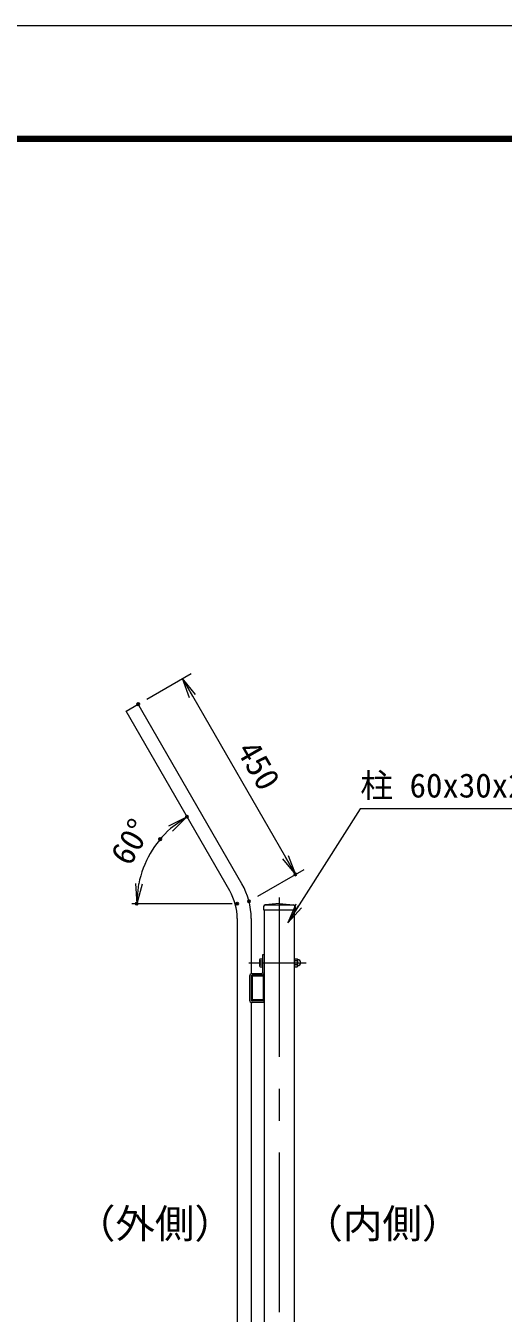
# Model space of a CAD drawing. Units: millimetres, scale not verified. Extents: x -4200 to 4200, y -2970 to 2970.
# Drawn here: x -276 to 675, y 407 to 2970 of the extents above; entities that cross this region are included whole.
import ezdxf
from ezdxf.enums import TextEntityAlignment as Align

# ---------------------------------------------------------------- set-up
doc = ezdxf.new("R2010")
doc.units = ezdxf.units.MM
doc.header["$LTSCALE"] = 10
doc.header["$PDMODE"] = 32
doc.header["$PDSIZE"] = 5
doc.linetypes.add('USER1', pattern=[50.8, 31.75, -6.35, 6.35, -6.35])
for name, color, linetype, lineweight in [('0-0_D-BMK', 2, 'USER1', 13), ('0-4_D-STR3', 3, 'Continuous', 13), ('0-5_D-STR1', 1, 'Continuous', 18), ('0-6_D-STR-DIM', 7, 'Continuous', 13), ('0-7_0', 7, 'Continuous', 18), ('0-9_D-TTL-TXT', 7, 'Continuous', 18), ('0-A_D-STR-TXT', 7, 'Continuous', 13), ('0-B_D-TTL', 7, 'Continuous', 18)]:
    doc.layers.add(name, color=color, linetype=linetype, lineweight=lineweight)
doc.layers.add('0-8_Defpoints', color=253, linetype='Continuous')
doc.styles.add('ＭＳ ゴシック', font='')
doc.styles.get('ＭＳ ゴシック').set_extended_font_data('MS Gothic')

# ---------------------------------------------------------------- blocks, each defined once
blk = doc.blocks.new('_Open')
at = {"layer": '0-7_0'}
blk.add_line((-10, 1.667), (0, 0), dxfattribs=at)
blk.add_lwpolyline([(-10, -1.667), (0, 0), (-10, 0)], dxfattribs=at)

msp = doc.modelspace()

# ---------------------------------------------------------------- linework, layer by layer
at = {"layer": '0-0_D-BMK'}
for p, q in [((229.17, 1235.01), (229.17, -864.99)), ((168.58, 1105.01), (282.61, 1105.01))]:
    msp.add_line(p, q, dxfattribs=at)
at = {"layer": '0-4_D-STR3'}
for p, q in [((189.97, 1111.24), (189.97, 1098.89)), ((190.97, 1113.11), (195.47, 1113.11)), ((190.97, 1109.06), (195.47, 1109.06)), ((195.47, 1121.01), (195.47, 1084.81)), ((198.67, 1121.01), (195.47, 1121.01)), ((195.47, 1113.11), (195.47, 1096.91)), ((198.67, 1121.01), (198.67, 1084.81)), ((199.17, 1109.01), (198.67, 1109.01)), ((259.17, 1111.24), (259.17, 1098.89)), ((259.17, 1111.24), (259.17, 1098.89)), ((260.17, 1113.11), (264.67, 1113.11)), ((264.67, 1109.06), (260.17, 1109.06)), ((265.67, 1111.24), (265.67, 1098.89)), ((265.67, 1111.24), (265.67, 1098.89)), ((169.97, 1078.41), (169.97, 1030.61)), ((173.17, 1078.41), (173.17, 1030.61)), ((193.87, 1083.21), (174.77, 1083.21)), ((194.37, 1080.01), (175.27, 1080.01)), ((190.97, 1100.96), (195.47, 1100.96)), ((190.97, 1096.91), (195.47, 1096.91)), ((199.17, 1101.01), (198.67, 1101.01)), ((264.67, 1100.96), (260.17, 1100.96)), ((260.17, 1096.91), (264.67, 1096.91)), ((198.17, 1029.01), (174.77, 1029.01)), ((198.17, 1025.81), (174.77, 1025.81)), ((198.17, 1029.01), (198.17, 1025.81))]:
    msp.add_line(p, q, dxfattribs=at)
for centre, radius, start, end in [((192.51, 1111.08), 2.54, 127.21089, 232.78911), ((198.67, 1105.01), 8.7, 152.26063, 207.73937), ((261.71, 1111.08), 2.54, 127.21089, 232.78911), ((267.87, 1105.01), 8.7, 152.26063, 207.73937), ((263.13, 1111.08), 2.54, 307.21089, 52.78911), ((256.97, 1105.01), 8.7, 332.26063, 27.73937), ((266.04, 1111.95), 0.5, 189.83916, 262.83194), ((265.17, 1105.01), 6.5, 277.16806, 82.83194), ((174.77, 1078.41), 4.8, 90, 180), ((174.77, 1078.41), 1.6, 90, 180), ((192.52, 1098.93), 2.55, 127.42505, 232.57495), ((193.87, 1084.81), 1.6, 270, 0), ((193.87, 1084.81), 4.8, 270, 0), ((261.72, 1098.93), 2.55, 127.42505, 232.57495), ((263.12, 1098.93), 2.55, 307.42505, 52.57495), ((266.04, 1098.06), 0.5, 97.16806, 163.42019), ((174.77, 1030.61), 4.8, 180, 270), ((174.77, 1030.61), 1.6, 180, 270)]:
    msp.add_arc(centre, radius, start, end, dxfattribs=at)
at = {"layer": '0-5_D-STR1'}
for p, q in [((-76.08, 1605.72), (-51.83, 1619.72)), ((154.68, 1262.03), (-51.83, 1619.72)), ((130.43, 1248.03), (-76.08, 1605.72)), ((197.92, 1217.01), (197.92, 1210.01)), ((197.92, 1210.01), (260.42, 1210.01)), ((199.17, 1210.01), (199.17, -849.99)), ((229.17, 1223.01), (200.92, 1220.01)), ((200.92, 1220.01), (257.42, 1220.01)), ((229.17, 1223.01), (257.42, 1220.01)), ((259.17, -849.99), (259.17, 1210.01)), ((260.42, 1217.01), (260.42, 1210.01)), ((145.17, 1193.03), (145.17, -529.99)), ((173.17, 1193.04), (173.17, 1082.93)), ((173.17, 1077.91), (173.17, 1032.1)), ((174.77, 1077.91), (174.77, 1032.11)), ((196.72, 1080.01), (175.27, 1080.01)), ((196.72, 1078.41), (175.27, 1078.41)), ((197.57, 1032.11), (197.57, 1077.56)), ((199.17, 1032.11), (199.17, 1077.56)), ((173.17, 1026.08), (173.17, -327.07)), ((175.27, 1031.61), (197.07, 1031.61)), ((175.27, 1030.01), (197.07, 1030.01))]:
    msp.add_line(p, q, dxfattribs=at)
for centre, radius, start, end in [((35.17, 1193.03), 138, 359.99999, 30), ((35.17, 1193.03), 110, 359.99999, 30), ((200.92, 1217.01), 3, 90, 180), ((257.42, 1217.01), 3, 0, 90), ((175.27, 1077.91), 2.1, 90, 180.00049), ((175.27, 1077.91), 0.5, 90, 179.99992), ((196.72, 1077.56), 2.45, 0, 90.00001), ((196.72, 1077.56), 0.85, 0, 90.00002), ((175.27, 1032.11), 2.1, 180.00029, 270), ((175.27, 1032.11), 0.5, 179.99992, 270), ((197.07, 1032.11), 0.5, 270, 0.00043), ((197.07, 1032.11), 2.1, 270, 0.0003)]:
    msp.add_arc(centre, radius, start, end, dxfattribs=at)
at = {"layer": '0-6_D-STR-DIM'}
msp.add_line((135.17, 1222.5), (-64.83, 1222.5), dxfattribs=at)
msp.add_arc((145.17, 1222.5), 200, 131.47834, 168.52166, dxfattribs=at)
at = {"layer": '0-7_0'}
for p, q in [((-34.51, 1629.72), (53.46, 1680.51)), ((36.14, 1670.51), (261.14, 1280.79)), ((186.12, 1237.48), (278.46, 1290.79))]:
    msp.add_line(p, q, dxfattribs=at)
at = {"layer": '0-8_Defpoints'}
for p in [(-51.83, 1619.72), (45.17, 1395.71), (-8.04, 1351.06), (261.14, 1280.79), (-54.83, 1222.5), (145.17, 1222.5), (168.8, 1227.48)]:
    msp.add_point(p, dxfattribs=at)
at = {"layer": '0-A_D-STR-TXT'}
msp.add_lwpolyline([(824.91, 1411.44), (390.22, 1411.44), (247.05, 1186.02)], dxfattribs=at)
at = {"layer": '0-B_D-TTL'}
for points in [[(-4199.72, -2969.99), (4200.28, -2969.99), (4200.28, 2970.01), (-4199.72, 2970.01)], [(-3929.72, 2750.01), (3930.28, 2750.01), (3930.28, -2749.99), (-3929.72, -2749.99)], [(-3927.22, 2747.51), (3927.78, 2747.51), (3927.78, -2747.49), (-3927.22, -2747.49)], [(-3924.72, 2745.01), (3925.28, 2745.01), (3925.28, -2744.99), (-3924.72, -2744.99)], [(-3922.22, 2742.51), (3922.78, 2742.51), (3922.78, -2742.49), (-3922.22, -2742.49)], [(-3919.72, 2740.01), (3920.28, 2740.01), (3920.28, -2739.99), (-3919.72, -2739.99)]]:
    msp.add_lwpolyline(points, close=True, dxfattribs=at)

# ---------------------------------------------------------------- block references
at = {"layer": '0-6_D-STR-DIM', "xscale": 4, "yscale": 4}
for p, rotation in [((45.17, 1395.71), 35.73917), ((-54.83, 1222.5), 264.26083)]:
    msp.add_blockref('_Open', p, dxfattribs=dict(at, rotation=rotation))
at = {"layer": '0-7_0', "xscale": 4, "yscale": 4}
for p, rotation in [((36.14, 1670.51), 120), ((261.14, 1280.79), 300)]:
    msp.add_blockref('_Open', p, dxfattribs=dict(at, rotation=rotation))
at = {"layer": '0-A_D-STR-TXT', "xscale": 4, "yscale": 4, "rotation": 237.57863}
msp.add_blockref('_Open', (245.98, 1184.34), dxfattribs=at)

# ---------------------------------------------------------------- texts
at = {"layer": '0-6_D-STR-DIM', "style": 'ＭＳ ゴシック'}
msp.add_text('60°', height=48.09, rotation=60, dxfattribs=at).set_placement((-55.91, 1287.72), align=Align.BOTTOM_LEFT)
at = {"layer": '0-7_0', "style": 'ＭＳ ゴシック'}
msp.add_text('450', height=48.09, rotation=300, dxfattribs=at).set_placement((130.23, 1521.03), align=Align.BOTTOM_LEFT)
at = {"layer": '0-9_D-TTL-TXT', "style": 'ＭＳ ゴシック'}
for s, p in [('（外側）', (-176.01, 539.61)), ('（内側）', (276.98, 539.61))]:
    msp.add_text(s, height=57.7, dxfattribs=at).set_placement(p, align=Align.BOTTOM_LEFT)
at = {"layer": '0-A_D-STR-TXT', "style": 'ＭＳ ゴシック'}
msp.add_text('柱 60x30x2.3', height=48.09, dxfattribs=at).set_placement((390.27, 1419.43), align=Align.BOTTOM_LEFT)

doc.saveas('drawing.dxf')
